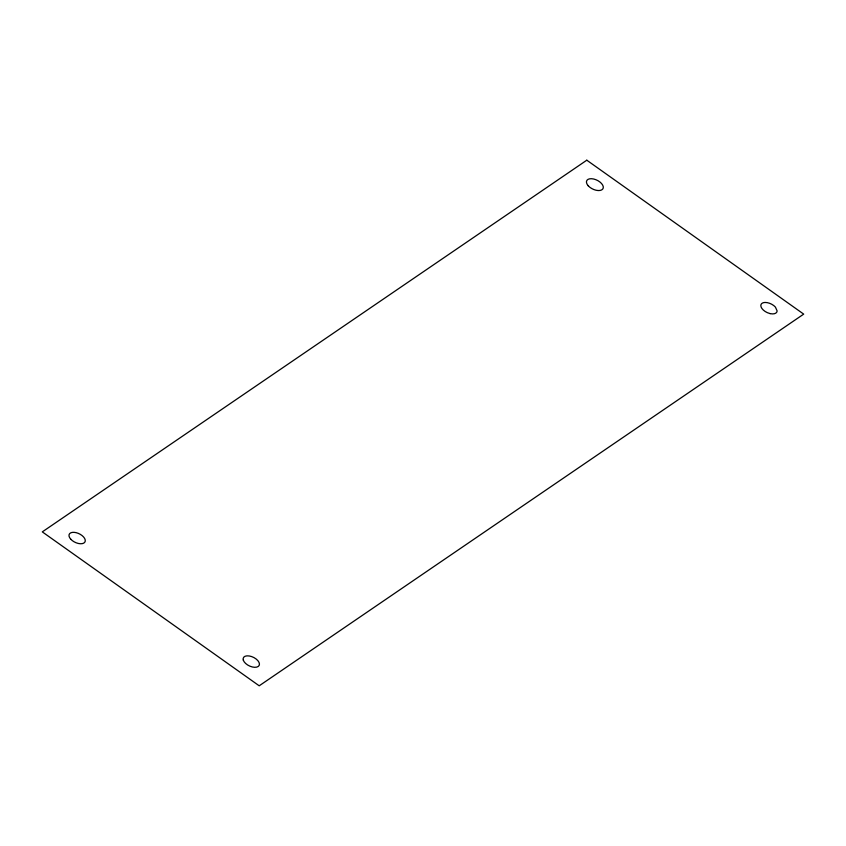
<?xml version="1.0" encoding="UTF-8"?>
<svg xmlns="http://www.w3.org/2000/svg" width="846" height="846" viewBox="0 0 846 846"><rect width="100%" height="100%" fill="white"/><g stroke="black" fill="none" stroke-linecap="round" stroke-linejoin="round"><path stroke-width="1.27" d="M586.796 160.201L42.3 531.88L259.204 685.799L803.7 314.12L586.796 160.201M770.114 313.612L767.28 312.639A8.756 4.759 25.7 0 1 760.829 305.417A8.788 4.769 25.7 0 1 765.154 302.456A8.756 4.759 25.7 0 1 775.412 307.098L777.136 310.958A8.767 4.759 25.7 0 1 770.114 313.602M243.267 660.028A8.767 4.759 25.7 0 0 252.404 666.997A8.756 4.759 25.7 0 0 259.045 662.46A8.767 4.759 25.7 0 0 249.221 655.967A8.767 4.759 25.7 0 0 243.267 660.028M588.213 185.771A9.073 4.928 25.7 0 0 602.701 189.102A9.073 4.928 25.7 0 0 593.702 179.024A9.073 4.928 25.7 0 0 588.213 185.771M70.704 539.135A8.756 4.748 25.7 0 0 84.685 542.36A8.756 4.748 25.7 0 0 76.013 532.631A8.756 4.748 25.7 0 0 70.704 539.135"/></g></svg>
